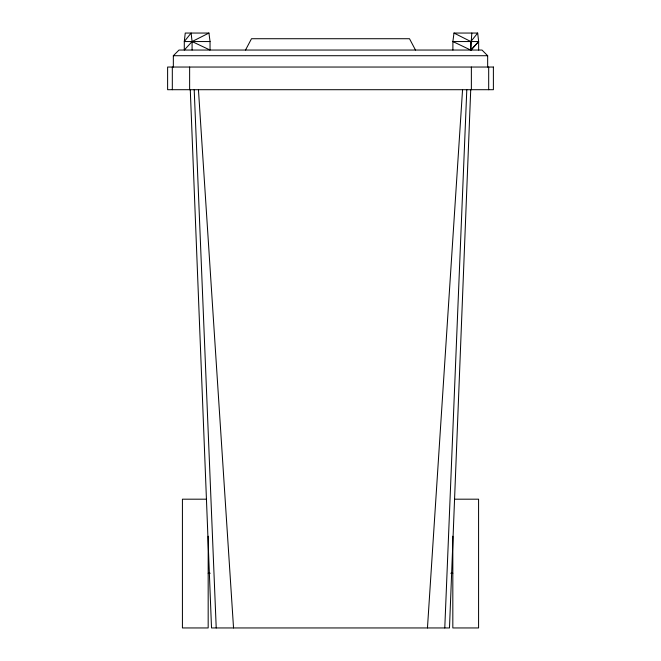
<?xml version="1.0" encoding="UTF-8"?>
<svg xmlns="http://www.w3.org/2000/svg" width="661" height="661" viewBox="0 0 661 661"><rect width="100%" height="100%" fill="white"/><g stroke="black" fill="none" stroke-linecap="round" stroke-linejoin="round"><path stroke-width="0.99" d="M471.822 33.05L470.665 50.046L452.892 41.552L453.983 33.05L477.68 33.05L478.647 41.552L478.647 50.046M470.723 89.706L449.48 627.95L211.52 627.95L190.277 89.706M444.779 627.95L466.798 89.706M427.46 627.95L462.551 89.706M245.512 50.046L251.502 38.718L409.498 38.718L415.488 50.046M452.892 50.046L452.892 41.552L478.647 41.552L470.855 50.046L470.855 41.552L477.68 33.05M471.111 50.046L478.647 41.552M208.942 33.05L192.078 41.552L184.287 50.046L184.287 41.552L185.254 33.05L208.942 33.05L210.041 41.552L210.041 50.046L192.078 41.552L191.112 33.05L184.287 41.552L210.041 41.552M173.339 67.042L173.339 55.714L179.007 50.046L481.993 50.046L487.661 55.714L487.661 67.042M173.339 55.714L487.661 55.714M206.108 499.187L182.419 499.187L182.419 627.95L208.174 627.95L208.174 536.228M454.892 499.187L478.581 499.187L478.581 627.95L452.826 627.95L452.826 536.228M208.174 573.227L210.215 573.227M450.785 573.227L452.826 573.227M453.983 33.05L470.855 41.552M198.449 89.706L233.54 627.95M194.202 89.706L216.221 627.95M488.686 67.042L488.686 89.706M471.367 67.042L471.367 89.706M192.078 41.552L192.078 50.046M189.633 67.042L189.633 89.706M172.314 67.042L172.314 89.706M493.387 67.042L167.613 67.042L167.613 89.706L493.387 89.706L493.387 67.042"/></g></svg>
